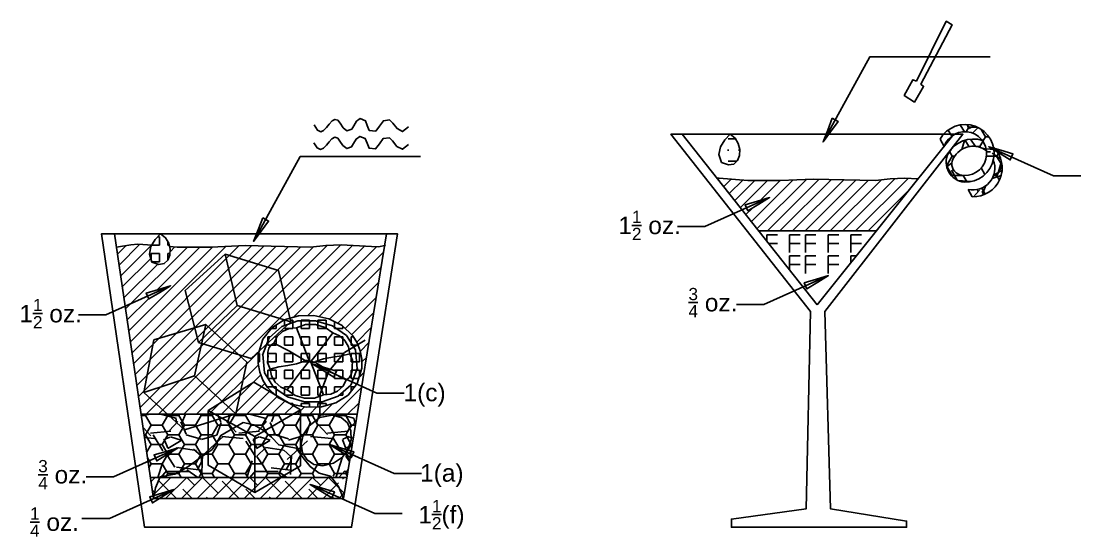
# Model space of a CAD drawing. Header units: metres. Extents: x -2.9 to 16.5, y 0 to 11.5.
# Drawn here: x 1.773 to 4.796, y 5.263 to 6.735 of the extents above; entities that cross this region are included whole.
import ezdxf

# ---------------------------------------------------------------- set-up
doc = ezdxf.new("R2010")
doc.units = ezdxf.units.M
for name, color, linetype in [('absinthe', 101, 'Continuous'), ('benedictine', 34, 'Continuous'), ('bourbon - whiskey', 35, 'Continuous'), ('french (dry) vermouth', 160, 'Continuous'), ('lemon juice', 51, 'Continuous'), ('orange juice', 30, 'Continuous')]:
    doc.layers.add(name, color=color, linetype=linetype)
doc.styles.get("Standard").update_dxf_attribs({"font": 'arial.ttf'})

# ---------------------------------------------------------------- blocks, each defined once
blk = doc.blocks.new('A$C7EF233EF')
for points in [[(0.26617, 0.17318), (0.25609, 0.17746), (0.23156, 0.13265), (0.26064, 0.11371), (0.28679, 0.15847), (0.27865, 0.16498), (0.368, 0.33414), (0.35152, 0.34446), (0.26617, 0.17318)], [(0.02632, 0.06722), (0.01313, 0.03364), (0, 0), (0.02132, 0.02912), (0.0426, 0.05826), (0.03446, 0.06276), (0.02632, 0.06722)], [(0.02632, 0.06722), (0.01313, 0.03364), (0, 0), (0.02132, 0.02912), (0.0426, 0.05826), (0.03446, 0.06276), (0.02632, 0.06722)]]:
    blk.add_lwpolyline(points, close=True)
blk.add_lwpolyline([(0.47635, 0.24257), (0.13309, 0.24257), (0, 0)])
blk = doc.blocks.new('A$C2D966FB9')
blk.add_lwpolyline([(0, 0), (-0.18425, -0.0829), (-0.26258, -0.0829)])
blk.add_lwpolyline([(-0.06532, -0.02941), (-0.06912, -0.02084), (-0.03455, -0.01042), (0, 0), (-0.0307, -0.01893), (-0.06147, -0.03788), (-0.06532, -0.02941)], close=True)
blk = doc.blocks.new('A$C3C0D392B')
blk.add_lwpolyline([(0, 0), (-0.18425, -0.0829), (-0.26258, -0.0829)])
blk.add_lwpolyline([(-0.06532, -0.02941), (-0.06912, -0.02084), (-0.03455, -0.01042), (0, 0), (-0.0307, -0.01893), (-0.06147, -0.03788), (-0.06532, -0.02941)], close=True)
blk = doc.blocks.new('A$C17891CB8')
for points in [[(0, 0), (0.001, 0.06819), (0.0256, 0.13222), (0.0697, 0.18533), (0.1289, 0.22087)], [(0, 0), (-0.0306, -0.02332), (-0.048, -0.04942), (-0.0539, -0.07585), (-0.0497, -0.10026), (-0.0368, -0.12028), (-0.0169, -0.13352), (0.0087, -0.13759), (0.0384, -0.1301), (0.064, -0.11257), (0.0807, -0.0893), (0.0887, -0.06331), (0.0879, -0.03771), (0.0785, -0.01546), (0.0607, 0.00027), (0.0345, 0.00645), (0, 0)]]:
    blk.add_lwpolyline(points)
blk = doc.blocks.new('A$C03171805')
for points in [[(0.15405, 0.527776), (0.11526, 0.675676), (0.22967, 0.779506), (0.26413, 0.632966)], [(0.22967, 0.779506), (0.38228, 0.732856), (0.41674, 0.586316)], [(-0.00242, 0.384586), (0.02623, 0.534826), (0.17417, 0.579316), (0.14221, 0.432176)], [(0.17417, 0.579316), (0.29191, 0.471506), (0.25989, 0.324426)], [(0.1816, 0.333866), (0.3117, 0.414216), (0.44446, 0.335176), (0.31437, 0.259386)], [(0.44446, 0.335176), (0.44446, 0.175566), (0.31437, 0.099776)]]:
    blk.add_lwpolyline(points)
for points in [[(0.15405, 0.527776), (0.3041, 0.481926), (0.41674, 0.586316), (0.26413, 0.632966), (0.15405, 0.527776)], [(-0.00242, 0.384586), (0.1133, 0.278646), (0.25989, 0.324426), (0.14221, 0.432176), (-0.00242, 0.384586)], [(0.1816, 0.333866), (0.1816, 0.176966), (0.31437, 0.099776), (0.31437, 0.259386), (0.1816, 0.333866)]]:
    blk.add_lwpolyline(points, close=True)
blk = doc.blocks.new('A$C7E895C52')
for points in [[(0.2355, 0.00405), (0.2355, 0.00405), (0.2298, 0.04335), (0.216975, 0.07995), (0.198375, 0.112725), (0.1752, 0.140625), (0.121875, 0.178575), (0.059175, 0.1995), (-0.007725, 0.204), (-0.073875, 0.1926), (-0.133875, 0.165825), (-0.18285, 0.124275), (-0.215325, 0.068325), (-0.22635, -0.00135), (-0.22635, -0.00135)], [(0.2151, 0.000975), (0.19605, 0.08055), (0.1479, 0.137175), (0.080475, 0.170925), (0.003375, 0.18195), (-0.073575, 0.170175), (-0.140625, 0.13575), (-0.188175, 0.078675), (-0.20625, -0.0009)], [(0.08655, 0.13995), (0.048525, 0.159075), (0.00465, 0.165375), (-0.03885, 0.158775), (-0.07605, 0.139275)], [(-0.07605, 0.139275), (-0.106575, 0.1317), (-0.1344, 0.11385), (-0.1551, 0.0885), (-0.164475, 0.05865)], [(-0.07605, 0.139275), (-0.0375, 0.071625), (0.001125, 0.00375)], [(0.00915, 0.0027), (0.048, 0.07125), (0.08655, 0.13995)], [(0.1734, 0.06015), (0.1629, 0.08925), (0.1428, 0.114), (0.11625, 0.131925), (0.08655, 0.13995)], [(-0.164475, 0.05865), (-0.177, 0.0477), (-0.18345, 0.0324), (-0.185025, 0.015225), (-0.1827, -0.001575)], [(-0.02025, 0.003375), (-0.090825, 0.033375), (-0.164475, 0.05865)], [(0.1734, 0.06015), (0.1377, 0.0456), (0.099375, 0.033825), (0.061875, 0.02115), (0.028725, 0.003675), (0.02685, -0.000075)], [(0.19155, 0.00165), (0.18915, 0.0333), (0.1734, 0.06015)], [(-0.22635, -0.00135), (-0.22635, -0.00135), (-0.22065, -0.04065), (-0.207825, -0.07725), (-0.189225, -0.110025), (-0.16605, -0.137925), (-0.112725, -0.175875), (-0.050025, -0.1968), (0.016875, -0.2013), (0.083025, -0.1899), (0.143025, -0.163125), (0.192, -0.121575), (0.224475, -0.065625), (0.2355, 0.00405), (0.2355, 0.00405)], [(-0.20595, 0.001725), (-0.1869, -0.07785), (-0.13875, -0.134475), (-0.071325, -0.168225), (0.005775, -0.17925), (0.082725, -0.167475), (0.149775, -0.13305), (0.197325, -0.075975), (0.2154, 0.0036)], [(-0.1824, 0.00105), (-0.18, -0.0306), (-0.16425, -0.05745)], [(-0.16425, -0.05745), (-0.12855, -0.0429), (-0.090225, -0.031125), (-0.052725, -0.01845), (-0.019575, -0.000975), (-0.0177, 0.002775)], [(0, 0), (-0.03885, -0.06855), (-0.0774, -0.13725)], [(-0.02025, 0.003375), (0.001125, 0.00375)], [(0, 0), (-0.0177, 0.002775)], [(0, 0), (0.008025, -0.00105)], [(0.00915, 0.0027), (0.001125, 0.00375)], [(0.00915, 0.0027), (0.02685, -0.000075)], [(0.173625, -0.05595), (0.18615, -0.045), (0.1926, -0.0297), (0.194175, -0.012525), (0.19185, 0.004275)], [(0.0294, -0.000675), (0.008025, -0.00105)], [(0.0852, -0.136575), (0.04665, -0.068925), (0.008025, -0.00105)], [(0.0294, -0.000675), (0.099975, -0.030675), (0.173625, -0.05595)], [(-0.16425, -0.05745), (-0.15375, -0.08655), (-0.13365, -0.1113), (-0.1071, -0.129225), (-0.0774, -0.13725)], [(0.0852, -0.136575), (0.115725, -0.129), (0.14355, -0.11115), (0.16425, -0.0858), (0.173625, -0.05595)], [(-0.0774, -0.13725), (-0.039375, -0.156375), (0.0045, -0.162675), (0.048, -0.156075), (0.0852, -0.136575)]]:
    blk.add_lwpolyline(points)
blk = doc.blocks.new('A$C0CC134C3')
blk.add_lwpolyline([(-0.6056, -0.00102), (-0.5997, 0.03392), (-0.5852, 0.06864), (-0.5376, 0.07798), (-0.4969, 0.10055), (-0.4588, 0.12919), (-0.4189, 0.15669), (-0.4043, 0.17839), (-0.3915, 0.20129), (-0.32, 0.24289), (-0.2861, 0.23559), (-0.2562, 0.21859), (-0.2296, 0.19569), (-0.2061, 0.17099), (-0.1502, 0.16019), (-0.1288, 0.13019), (-0.1058, 0.10189), (-0.0777, 0.08046), (-0.0414, 0.07103), (-0.0151, 0.03836), (0, 0), (-0.3033, 0.00006), (-0.6056, -0.00102)])
blk = doc.blocks.new('A$C289B61D0')
for points in [[(0.18923, 0.79742), (0.199, 0.78245), (0.20806, 0.77823), (0.21658, 0.78174), (0.22477, 0.78999), (0.23274, 0.80003), (0.24072, 0.80877), (0.24886, 0.81332), (0.25737, 0.81061), (0.26345, 0.80209), (0.27202, 0.78918), (0.28315, 0.78077), (0.29693, 0.78549), (0.30251, 0.79499), (0.31, 0.80774), (0.32069, 0.81538), (0.33577, 0.80963), (0.34093, 0.79607), (0.34662, 0.78159), (0.36518, 0.77985), (0.37613, 0.79385), (0.38688, 0.80931), (0.40488, 0.81175), (0.41368, 0.80263), (0.42622, 0.78685), (0.44156, 0.77854), (0.45887, 0.792)], [(0.45838, 0.74121), (0.44108, 0.72782), (0.42572, 0.73606), (0.41313, 0.75191), (0.40434, 0.76102), (0.38633, 0.75857), (0.37565, 0.74311), (0.36469, 0.72911), (0.34613, 0.7308), (0.34038, 0.74528), (0.33523, 0.75891), (0.32015, 0.76466), (0.30945, 0.757), (0.30197, 0.74425), (0.29644, 0.73477), (0.28266, 0.73004), (0.27154, 0.73845), (0.26291, 0.75131), (0.25683, 0.75982), (0.24831, 0.76254), (0.24023, 0.75803), (0.23226, 0.74925), (0.22423, 0.73927), (0.21609, 0.73102), (0.20751, 0.72749), (0.19845, 0.73173), (0.18874, 0.7467)], [(0.493, 0.70731), (0.14973, 0.70731), (0.0167, 0.46474)]]:
    blk.add_lwpolyline(points)
blk.add_lwpolyline([(0.04297, 0.53202), (0.02983, 0.49838), (0.0167, 0.46474), (0.03797, 0.49393), (0.0593, 0.52306), (0.05116, 0.52757), (0.04297, 0.53202)], close=True)

msp = doc.modelspace()

# ---------------------------------------------------------------- hatches: boundary and pattern name
at = {"layer": 'absinthe'}
h = msp.add_hatch(dxfattribs=at)
h.set_pattern_fill('MUDST', color=256, scale=0.005, style=0)
h.set_pattern_definition([(0, (-1.60749, -2.522812), (0.0635, 0.03175), [0.03175, -0.03175, 0, -0.03175, 0, -0.03175])])
h.paths.add_polyline_path([(3.768, 6.3764), (3.7636, 6.3545), (3.7711, 6.3322), (3.791, 6.3251), (3.8062, 6.3275), (3.8166, 6.3371), (3.8223, 6.3515), (3.823, 6.3685), (3.8189, 6.386), (3.8097, 6.4015), (3.7955, 6.4128), (3.7801, 6.3964)])
at = {"layer": 'benedictine'}
h = msp.add_hatch(dxfattribs=at)
h.set_pattern_fill('ANSI38', color=256, scale=0.01, style=0)
h.paths.add_polyline_path([(2.5653, 5.4033), (2.5524, 5.4233), (2.5507, 5.433), (2.1417, 5.433), (2.1506, 5.3729), (2.4213, 5.3729), (2.692, 5.3729), (2.699, 5.4157), (2.6948, 5.4175), (2.691, 5.4091), (2.6728, 5.4203), (2.6661, 5.411), (2.6405, 5.3934), (2.6108, 5.3859), (2.5852, 5.39)])
h.paths.add_polyline_path([(2.6728, 5.4203), (2.6602, 5.428), (2.6521, 5.433), (2.5507, 5.433), (2.5524, 5.4233), (2.5653, 5.4033), (2.5852, 5.39), (2.6108, 5.3859), (2.6405, 5.3934), (2.6661, 5.411)])
h.paths.add_polyline_path([(2.7018, 5.433), (2.6819, 5.433), (2.6808, 5.4315), (2.6986, 5.4261), (2.6948, 5.4175), (2.699, 5.4157)])
at = {"layer": 'bourbon - whiskey'}
h = msp.add_hatch(dxfattribs=at)
h.set_pattern_fill('ANSI31', color=256, scale=0.008, style=0)
h.set_pattern_definition([(45, (-6.51563, -4.676), (-0.017960512, 0.017960512), [])])
h.paths.add_polyline_path([(3.908, 6.2319), (3.8773, 6.2129), (3.8466, 6.194), (3.8427, 6.2025), (3.8299, 6.1967), (3.8775, 6.1366), (4.2129, 6.1366), (4.3316, 6.2848), (4.2944, 6.287), (4.2524, 6.2854), (4.2103, 6.2807), (4.0322, 6.2846), (3.9393, 6.2806), (3.8457, 6.2807), (3.7645, 6.2873), (3.7576, 6.2881), (3.8299, 6.1967), (3.8427, 6.2025), (3.8389, 6.211), (3.8735, 6.2214)])
h = msp.add_hatch(dxfattribs=at)
h.set_pattern_fill('ANSI31', color=256, scale=0.008, style=0)
h.paths.add_polyline_path([(2.3151, 6.0904), (2.2175, 6.0906), (2.196, 6.0922), (2.1979, 6.0841), (2.197, 6.0671), (2.1913, 6.0527), (2.1809, 6.0431), (2.1656, 6.0407), (2.1458, 6.0478), (2.1384, 6.0701), (2.1429, 6.092), (2.1455, 6.0962), (2.1329, 6.0972), (2.1195, 6.098), (2.1058, 6.0988), (2.0855, 6.0972), (2.0442, 6.0906), (2.0693, 5.9218), (2.1335, 5.9507), (2.1297, 5.9592), (2.1643, 5.9696), (2.1988, 5.9801), (2.1681, 5.9611), (2.1373, 5.9422), (2.1335, 5.9507), (2.0693, 5.9218), (2.115, 5.6133), (2.6253, 5.6133), (2.6256, 5.6343), (2.5859, 5.6332), (2.5435, 5.6423), (2.5052, 5.6616), (2.4746, 5.6908), (2.4624, 5.7109), (2.4535, 5.7336), (2.4487, 5.7582), (2.4487, 5.784), (2.4623, 5.8276), (2.4883, 5.8604), (2.5235, 5.8824), (2.5644, 5.894), (2.6079, 5.8951), (2.6503, 5.886), (2.6885, 5.8668), (2.7192, 5.8375), (2.7314, 5.8175), (2.7403, 5.7947), (2.7451, 5.7701), (2.7451, 5.7444), (2.7315, 5.7008), (2.7305, 5.6995), (2.7443, 5.6933), (2.81, 6.0947), (2.7918, 6.0912), (2.7727, 6.092), (2.6855, 6.0969), (2.6417, 6.0953), (2.5978, 6.0906), (2.412, 6.0945)])
h.paths.add_polyline_path([(2.7055, 5.668), (2.6703, 5.6459), (2.6293, 5.6343), (2.6256, 5.6343), (2.6253, 5.6133), (2.7313, 5.6133), (2.7443, 5.6933), (2.7305, 5.6995)], flags=17)
at = {"layer": 'french (dry) vermouth'}
h = msp.add_hatch(dxfattribs=at)
h.set_pattern_fill('F', color=256, scale=0.5, style=0, pattern_type=2)
h.set_pattern_definition([(0, (0.465, 0.04), (0, 0.5), [0.03, -0.47]), (270, (0.465, 0.065), (0.5, -1e-16), [0.05, -0.45]), (0, (0.465, 0.065), (0, 0.5), [0.03, -0.47]), (0, (0.465, 0.1), (0, 0.5), [0.03, -0.47]), (270, (0.465, 0.125), (0.5, -1e-16), [0.05, -0.45]), (0, (0.465, 0.125), (0, 0.5), [0.03, -0.47]), (0, (0.465, 0.16), (0, 0.5), [0.03, -0.47]), (270, (0.465, 0.185), (0.5, -1e-16), [0.05, -0.45]), (0, (0.465, 0.185), (0, 0.5), [0.03, -0.47]), (0, (0.465, 0.22), (0, 0.5), [0.03, -0.47]), (270, (0.465, 0.245), (0.5, -1e-16), [0.05, -0.45]), (0, (0.465, 0.245), (0, 0.5), [0.03, -0.47]), (0, (0.465, 0.28), (0, 0.5), [0.03, -0.47]), (270, (0.465, 0.305), (0.5, -1e-16), [0.05, -0.45]), (0, (0.465, 0.305), (0, 0.5), [0.03, -0.47]), (0, (0.465, 0.34), (0, 0.5), [0.03, -0.47]), (270, (0.465, 0.365), (0.5, -1e-16), [0.05, -0.45]), (0, (0.465, 0.365), (0, 0.5), [0.03, -0.47]), (270, (0.465, 0.425), (0.5, -1e-16), [0.05, -0.45]), (0, (0.4, 0.04), (0, 0.5), [0.03, -0.47]), (270, (0.4, 0.065), (0.5, -1e-16), [0.05, -0.45]), (0, (0.4, 0.065), (0, 0.5), [0.03, -0.47]), (0, (0.4, 0.1), (0, 0.5), [0.03, -0.47]), (270, (0.4, 0.125), (0.5, -1e-16), [0.05, -0.45]), (0, (0.4, 0.125), (0, 0.5), [0.03, -0.47]), (0, (0.4, 0.16), (0, 0.5), [0.03, -0.47]), (270, (0.4, 0.185), (0.5, -1e-16), [0.05, -0.45]), (0, (0.4, 0.185), (0, 0.5), [0.03, -0.47]), (0, (0.4, 0.22), (0, 0.5), [0.03, -0.47]), (270, (0.4, 0.245), (0.5, -1e-16), [0.05, -0.45]), (0, (0.4, 0.245), (0, 0.5), [0.03, -0.47]), (0, (0.4, 0.28), (0, 0.5), [0.03, -0.47]), (270, (0.4, 0.305), (0.5, -1e-16), [0.05, -0.45]), (0, (0.4, 0.305), (0, 0.5), [0.03, -0.47]), (0, (0.4, 0.34), (0, 0.5), [0.03, -0.47]), (270, (0.4, 0.365), (0.5, -1e-16), [0.05, -0.45]), (0, (0.4, 0.365), (0, 0.5), [0.03, -0.47]), (270, (0.4, 0.425), (0.5, -1e-16), [0.05, -0.45]), (0, (0.335, 0.04), (0, 0.5), [0.03, -0.47]), (270, (0.335, 0.065), (0.5, -1e-16), [0.05, -0.45]), (0, (0.335, 0.065), (0, 0.5), [0.03, -0.47]), (0, (0.335, 0.1), (0, 0.5), [0.03, -0.47]), (270, (0.335, 0.125), (0.5, -1e-16), [0.05, -0.45]), (0, (0.335, 0.125), (0, 0.5), [0.03, -0.47]), (0, (0.335, 0.16), (0, 0.5), [0.03, -0.47]), (270, (0.335, 0.185), (0.5, -1e-16), [0.05, -0.45]), (0, (0.335, 0.185), (0, 0.5), [0.03, -0.47]), (0, (0.335, 0.22), (0, 0.5), [0.03, -0.47]), (270, (0.335, 0.245), (0.5, -1e-16), [0.05, -0.45]), (0, (0.335, 0.245), (0, 0.5), [0.03, -0.47]), (0, (0.335, 0.28), (0, 0.5), [0.03, -0.47]), (270, (0.335, 0.305), (0.5, -1e-16), [0.05, -0.45]), (0, (0.335, 0.305), (0, 0.5), [0.03, -0.47]), (0, (0.335, 0.34), (0, 0.5), [0.03, -0.47]), (270, (0.335, 0.365), (0.5, -1e-16), [0.05, -0.45]), (0, (0.335, 0.365), (0, 0.5), [0.03, -0.47]), (270, (0.335, 0.425), (0.5, -1e-16), [0.05, -0.45]), (0, (0.27, 0.04), (0, 0.5), [0.03, -0.47]), (270, (0.27, 0.065), (0.5, -1e-16), [0.05, -0.45]), (0, (0.27, 0.065), (0, 0.5), [0.03, -0.47]), (0, (0.27, 0.1), (0, 0.5), [0.03, -0.47]), (270, (0.27, 0.125), (0.5, -1e-16), [0.05, -0.45]), (0, (0.27, 0.125), (0, 0.5), [0.03, -0.47]), (0, (0.27, 0.16), (0, 0.5), [0.03, -0.47]), (270, (0.27, 0.185), (0.5, -1e-16), [0.05, -0.45]), (0, (0.27, 0.185), (0, 0.5), [0.03, -0.47]), (0, (0.27, 0.22), (0, 0.5), [0.03, -0.47]), (270, (0.27, 0.245), (0.5, -1e-16), [0.05, -0.45]), (0, (0.27, 0.245), (0, 0.5), [0.03, -0.47]), (0, (0.27, 0.28), (0, 0.5), [0.03, -0.47]), (270, (0.27, 0.305), (0.5, -1e-16), [0.05, -0.45]), (0, (0.27, 0.305), (0, 0.5), [0.03, -0.47]), (0, (0.27, 0.34), (0, 0.5), [0.03, -0.47]), (270, (0.27, 0.365), (0.5, -1e-16), [0.05, -0.45]), (0, (0.27, 0.365), (0, 0.5), [0.03, -0.47]), (270, (0.27, 0.425), (0.5, -1e-16), [0.05, -0.45]), (0, (0.205, 0.04), (0, 0.5), [0.03, -0.47]), (270, (0.205, 0.065), (0.5, -1e-16), [0.05, -0.45]), (0, (0.205, 0.065), (0, 0.5), [0.03, -0.47]), (0, (0.205, 0.1), (0, 0.5), [0.03, -0.47]), (270, (0.205, 0.125), (0.5, -1e-16), [0.05, -0.45]), (0, (0.205, 0.125), (0, 0.5), [0.03, -0.47]), (0, (0.205, 0.16), (0, 0.5), [0.03, -0.47]), (270, (0.205, 0.185), (0.5, -1e-16), [0.05, -0.45]), (0, (0.205, 0.185), (0, 0.5), [0.03, -0.47]), (0, (0.205, 0.22), (0, 0.5), [0.03, -0.47]), (270, (0.205, 0.245), (0.5, -1e-16), [0.05, -0.45]), (0, (0.205, 0.245), (0, 0.5), [0.03, -0.47]), (0, (0.205, 0.28), (0, 0.5), [0.03, -0.47]), (270, (0.205, 0.305), (0.5, -1e-16), [0.05, -0.45]), (0, (0.205, 0.305), (0, 0.5), [0.03, -0.47]), (0, (0.205, 0.34), (0, 0.5), [0.03, -0.47]), (270, (0.205, 0.365), (0.5, -1e-16), [0.05, -0.45]), (0, (0.205, 0.365), (0, 0.5), [0.03, -0.47]), (270, (0.205, 0.425), (0.5, -1e-16), [0.05, -0.45]), (0, (0.14, 0.04), (0, 0.5), [0.03, -0.47]), (270, (0.14, 0.065), (0.5, -1e-16), [0.05, -0.45]), (0, (0.14, 0.065), (0, 0.5), [0.03, -0.47]), (0, (0.14, 0.1), (0, 0.5), [0.03, -0.47]), (270, (0.14, 0.125), (0.5, -1e-16), [0.05, -0.45]), (0, (0.14, 0.125), (0, 0.5), [0.03, -0.47]), (0, (0.14, 0.16), (0, 0.5), [0.03, -0.47]), (270, (0.14, 0.185), (0.5, -1e-16), [0.05, -0.45]), (0, (0.14, 0.185), (0, 0.5), [0.03, -0.47]), (0, (0.14, 0.22), (0, 0.5), [0.03, -0.47]), (270, (0.14, 0.245), (0.5, -1e-16), [0.05, -0.45]), (0, (0.14, 0.245), (0, 0.5), [0.03, -0.47]), (0, (0.14, 0.28), (0, 0.5), [0.03, -0.47]), (270, (0.14, 0.305), (0.5, -1e-16), [0.05, -0.45]), (0, (0.14, 0.305), (0, 0.5), [0.03, -0.47]), (0, (0.14, 0.34), (0, 0.5), [0.03, -0.47]), (270, (0.14, 0.365), (0.5, -1e-16), [0.05, -0.45]), (0, (0.14, 0.365), (0, 0.5), [0.03, -0.47]), (270, (0.14, 0.425), (0.5, -1e-16), [0.05, -0.45]), (0, (0.075, 0.04), (0, 0.5), [0.03, -0.47]), (270, (0.075, 0.065), (0.5, -1e-16), [0.05, -0.45]), (0, (0.075, 0.065), (0, 0.5), [0.03, -0.47]), (0, (0.075, 0.1), (0, 0.5), [0.03, -0.47]), (270, (0.075, 0.125), (0.5, -1e-16), [0.05, -0.45]), (0, (0.075, 0.125), (0, 0.5), [0.03, -0.47]), (0, (0.075, 0.16), (0, 0.5), [0.03, -0.47]), (270, (0.075, 0.185), (0.5, -1e-16), [0.05, -0.45]), (0, (0.075, 0.185), (0, 0.5), [0.03, -0.47]), (0, (0.075, 0.22), (0, 0.5), [0.03, -0.47]), (270, (0.075, 0.245), (0.5, -1e-16), [0.05, -0.45]), (0, (0.075, 0.245), (0, 0.5), [0.03, -0.47]), (0, (0.075, 0.28), (0, 0.5), [0.03, -0.47]), (270, (0.075, 0.305), (0.5, -1e-16), [0.05, -0.45]), (0, (0.075, 0.305), (0, 0.5), [0.03, -0.47]), (0, (0.075, 0.34), (0, 0.5), [0.03, -0.47]), (270, (0.075, 0.365), (0.5, -1e-16), [0.05, -0.45]), (0, (0.075, 0.365), (0, 0.5), [0.03, -0.47]), (270, (0.075, 0.425), (0.5, -1e-16), [0.05, -0.45]), (0, (0.01, 0.04), (0, 0.5), [0.03, -0.47]), (270, (0.01, 0.065), (0.5, -1e-16), [0.05, -0.45]), (0, (0.01, 0.065), (0, 0.5), [0.03, -0.47]), (0, (0.01, 0.1), (0, 0.5), [0.03, -0.47]), (270, (0.01, 0.125), (0.5, -1e-16), [0.05, -0.45]), (0, (0.01, 0.125), (0, 0.5), [0.03, -0.47]), (0, (0.01, 0.16), (0, 0.5), [0.03, -0.47]), (270, (0.01, 0.185), (0.5, -1e-16), [0.05, -0.45]), (0, (0.01, 0.185), (0, 0.5), [0.03, -0.47]), (0, (0.01, 0.22), (0, 0.5), [0.03, -0.47]), (270, (0.01, 0.245), (0.5, -1e-16), [0.05, -0.45]), (0, (0.01, 0.245), (0, 0.5), [0.03, -0.47]), (0, (0.01, 0.28), (0, 0.5), [0.03, -0.47]), (270, (0.01, 0.305), (0.5, -1e-16), [0.05, -0.45]), (0, (0.01, 0.305), (0, 0.5), [0.03, -0.47]), (0, (0.01, 0.34), (0, 0.5), [0.03, -0.47]), (270, (0.01, 0.365), (0.5, -1e-16), [0.05, -0.45]), (0, (0.01, 0.365), (0, 0.5), [0.03, -0.47]), (270, (0.01, 0.425), (0.5, -1e-16), [0.05, -0.45])])
h.paths.add_polyline_path([(3.8775, 6.1366), (4.0442, 5.926), (4.2129, 6.1366)])
at = {"layer": 'lemon juice'}
h = msp.add_hatch(dxfattribs=at)
h.set_pattern_fill('HONEY', color=256, scale=0.01, style=0)
h.set_pattern_definition([(0, (0, -4.676), (0.047625, 0.0274963), [0.03175, -0.0635]), (120, (0, -4.676), (-0.047624994, 0.02749631), [0.03175, -0.0635]), (60, (0, -4.676), (6e-09, 0.05499261), [-0.0635, 0.03175])])
h.paths.add_polyline_path([(4.4045, 6.4124), (4.4338, 6.4124), (4.4361, 6.4124, -1.440995), (4.4513, 6.2967, -0.408592), (4.4296, 6.3357, -0.51898), (4.5272, 6.3647, 0.131666), (4.5153, 6.3947, 0.30241), (4.4273, 6.3703), (4.422, 6.3636, 0.024062), (4.4178, 6.3569, 0.512754), (4.4631, 6.2756, 1.582324)])
h.paths.add_polyline_path([(4.4318, 6.4099), (4.4338, 6.4124), (4.4045, 6.4124, 0.052304), (4.3945, 6.3984), (4.4061, 6.3778), (4.4068, 6.3787, -0.164857)])
h.paths.add_polyline_path([(4.5468, 6.3756, -0.113106), (4.5464, 6.3388, -0.604766), (4.4746, 6.2552), (4.4863, 6.2341, 0.688562)])
h = msp.add_hatch(dxfattribs=at)
h.set_pattern_fill('GRAVEL', color=256, scale=0.01, style=0)
h.set_pattern_definition([(228.0128, (0.18288, -4.422), (-2.032001727, -2.28600281), [0.034172, -3.38305]), (184.9697, (0.16002, -4.4474), (3.048004931, 0.253998208), [0.0586405, -5.8054]), (132.5104, (0.1016, -4.45248), (2.539998152, -2.79400273), [0.041348, -4.09347]), (267.2737, (0.00254, -4.51598), (0.253998897, 5.079998365), [0.0534005, -5.28664]), (292.8337, (0, -4.56932), (-1.270003606, 3.048001733), [0.0523634, -5.18398]), (357.2737, (0.02032, -4.61758), (-5.079998365, 0.253998897), [0.0534005, -5.28664]), (37.6942, (0.07366, -4.62012), (-3.302002086, -2.539997736), [0.0706194, -6.99131]), (72.2553, (0.12954, -4.57694), (1.7780035565, 5.5880016206), [0.066672, -6.60053]), (121.4296, (0.14986, -4.51344), (-2.032000524, 3.301996116), [0.0535813, -5.30455]), (175.2364, (0.12192, -4.46772), (2.793997805, -0.253997616), [0.0611713, -2.99739]), (222.3974, (0.06096, -4.46264), (-3.048000092, -2.793996365), [0.0791078, -7.83168]), (138.8141, (0.254, -4.51852), (-1.777998867, 1.523997656), [0.0270005, -2.67306]), (171.4692, (0.23368, -4.50074), (3.30199496, -0.50800128), [0.0513682, -5.08546]), (225, (0.18288, -4.49312), (-1e-16, -0.2539998), [0.035921, -0.323289]), (203.1986, (0.1651, -4.46264), (1.27000428, 0.50800223), [0.019344, -1.91506]), (291.8014, (0.14732, -4.47026), (-0.25400018, 0.7620005), [0.0273566, -1.34048]), (30.9638, (0.15748, -4.49566), (0.7619992, 0.5080004), [0.044432, -1.43663]), (161.5651, (0.19558, -4.4728), (0.50800023, -0.2539996), [0.0321287, -0.77109]), (16.3895, (0, -4.47026), (2.540001401, 0.761998415), [0.0450088, -4.45588]), (70.3462, (0.04318, -4.45756), (-1.01599717, -2.79399605), [0.03776, -3.73822]), (293.1986, (0.19558, -4.422), (-0.50800223, 1.27000428), [0.038688, -1.89572]), (343.6105, (0.21082, -4.45756), (-2.540001401, 0.761998415), [0.0450088, -4.45588]), (339.444, (0, -4.62774), (-1.27000158, 0.50799938), [0.0434035, -2.12677]), (294.7751, (0.04064, -4.64298), (-1.26999704, 2.793998703), [0.036367, -3.60036]), (66.8014, (0.19812, -4.676), (0.50800223, 1.27000428), [0.038688, -1.89572]), (17.354, (0.21336, -4.64044), (-3.302000178, -1.015998468), [0.0425783, -4.21524]), (69.444, (0.07366, -4.676), (-0.50799938, -1.27000158), [0.021702, -2.14848]), (101.3099, (0.18288, -4.676), (-0.25399875, 1.01599675), [0.0129515, -1.2822]), (165.9638, (0.18034, -4.6633), (0.76200054, -0.25399956), [0.0523634, -0.994905]), (186.009, (0.12954, -4.6506), (2.539996254, 0.253999407), [0.0485267, -4.80414]), (303.6901, (0.15748, -4.51852), (-0.2540001, 0.5079995), [0.0366324, -0.879178]), (353.1572, (0.1778, -4.549), (4.318001786, -0.508002275), [0.0639557, -6.3316]), (60.9454, (0.2413, -4.55662), (-1.015997637, -1.77799576), [0.026151, -2.58894]), (90, (0.254, -4.53376), (-0.254, 0.254), [0.01524, -0.23876]), (120.2564, (0.12446, -4.64298), (1.015997847, -1.777999103), [0.0352867, -3.49339]), (48.0128, (0.10668, -4.6125), (2.032001727, 2.28600281), [0.0683443, -3.34888]), (0, (0.1524, -4.5617), (0.254, 0.254), [0.06604, -0.18796]), (325.3048, (0.21844, -4.5617), (-2.5399956, 1.77800017), [0.040161, -3.97593]), (254.0546, (0.25146, -4.58456), (-0.25400065, -1.01600242), [0.036983, -1.81217]), (207.646, (0.2413, -4.62012), (-4.825998305, -2.540001597), [0.0602145, -5.96125]), (175.4261, (0.18796, -4.64806), (-3.3020007605, 0.253998771), [0.063703, -6.30658]), (175.4261, (0.18796, -4.64806), (-3.3020007605, 0.253998771), [0.063703, -6.30658])])
h.paths.add_polyline_path([(4.4045, 6.4124), (4.4338, 6.4124), (4.4361, 6.4124, -1.440995), (4.4513, 6.2967, -0.408592), (4.4296, 6.3357, -0.51898), (4.5272, 6.3647, 0.131666), (4.5153, 6.3947, 0.30241), (4.4273, 6.3703), (4.422, 6.3636, 0.024062), (4.4178, 6.3569, 0.512754), (4.4631, 6.2756, 1.582324)])
h.paths.add_polyline_path([(4.4318, 6.4099), (4.4338, 6.4124), (4.4045, 6.4124, 0.052304), (4.3945, 6.3984), (4.4061, 6.3778), (4.4068, 6.3787, -0.164857)])
h.paths.add_polyline_path([(4.5468, 6.3756, -0.113106), (4.5464, 6.3388, -0.604766), (4.4746, 6.2552), (4.4863, 6.2341, 0.688562)])
h = msp.add_hatch(dxfattribs=at)
h.set_pattern_fill('HONEY', color=256, scale=0.01, style=0)
h.paths.add_polyline_path([(2.115, 5.6133), (2.1417, 5.433), (2.5507, 5.433), (2.5482, 5.4477), (2.5541, 5.4741), (2.5715, 5.5002), (2.6021, 5.5235), (2.6031, 5.5917), (2.6114, 5.6133)])
h.paths.add_polyline_path([(2.6806, 5.5081), (2.6628, 5.5238), (2.6366, 5.53), (2.6021, 5.5235), (2.5715, 5.5002), (2.5541, 5.4741), (2.5482, 5.4477), (2.5507, 5.433), (2.6521, 5.433), (2.6295, 5.4469), (2.664, 5.4365), (2.6758, 5.433), (2.6819, 5.433), (2.6828, 5.4342), (2.6908, 5.4602), (2.69, 5.4858)])
h.paths.add_polyline_path([(2.6628, 5.5238), (2.6806, 5.5081), (2.69, 5.4858), (2.6908, 5.4602), (2.6828, 5.4342), (2.6819, 5.433), (2.7018, 5.433), (2.7313, 5.6133), (2.6114, 5.6133), (2.6031, 5.5917), (2.6021, 5.5235), (2.6366, 5.53)])
h = msp.add_hatch(dxfattribs=at)
h.set_pattern_fill('GRAVEL', color=256, scale=0.01, style=0)
h.set_pattern_definition([(228.0128, (0.18288, 0.254), (-2.032001727, -2.28600281), [0.034172, -3.38305]), (184.9697, (0.16002, 0.2286), (3.04800493, 0.253998208), [0.0586405, -5.8054]), (132.5104, (0.1016, 0.22352), (2.53999815, -2.79400273), [0.041348, -4.09347]), (267.2737, (0.00254, 0.16002), (0.253998897, 5.079998365), [0.0534005, -5.28664]), (292.8337, (0, 0.10668), (-1.270003606, 3.048001733), [0.0523634, -5.18398]), (357.2737, (0.02032, 0.05842), (-5.079998365, 0.253998897), [0.0534005, -5.28664]), (37.6942, (0.07366, 0.05588), (-3.302002086, -2.539997736), [0.0706194, -6.99131]), (72.2553, (0.12954, 0.09906), (1.778003557, 5.58800162), [0.066672, -6.60053]), (121.4296, (0.14986, 0.16256), (-2.032000524, 3.301996116), [0.0535813, -5.30455]), (175.2364, (0.12192, 0.20828), (2.793997805, -0.253997616), [0.061171, -2.99739]), (222.3974, (0.06096, 0.21336), (-3.048000092, -2.793996365), [0.079108, -7.83168]), (138.8141, (0.254, 0.15748), (-1.77799887, 1.52399766), [0.0270005, -2.67306]), (171.4692, (0.23368, 0.17526), (3.30199496, -0.50800128), [0.051368, -5.08546]), (225, (0.18288, 0.18288), (-1e-16, -0.254), [0.035921, -0.323289]), (203.1986, (0.1651, 0.21336), (1.27000428, 0.50800223), [0.019344, -1.91506]), (291.8014, (0.14732, 0.20574), (-0.25400018, 0.7620005), [0.027357, -1.34048]), (30.9638, (0.15748, 0.18034), (0.7619992, 0.5080004), [0.044432, -1.43663]), (161.5651, (0.19558, 0.2032), (0.5080002, -0.2539996), [0.032129, -0.77109]), (16.3895, (0, 0.20574), (2.5400014, 0.761998415), [0.045009, -4.45588]), (70.3462, (0.04318, 0.21844), (-1.01599717, -2.79399605), [0.03776, -3.73822]), (293.1986, (0.19558, 0.254), (-0.50800223, 1.27000428), [0.038688, -1.89572]), (343.6105, (0.21082, 0.21844), (-2.5400014, 0.761998415), [0.045009, -4.45588]), (339.444, (0, 0.04826), (-1.27000158, 0.50799938), [0.0434035, -2.12677]), (294.7751, (0.04064, 0.03302), (-1.26999704, 2.793998703), [0.036367, -3.60036]), (66.8014, (0.19812, 0), (0.50800223, 1.27000428), [0.038688, -1.89572]), (17.354, (0.21336, 0.03556), (-3.30200018, -1.015998468), [0.042578, -4.21524]), (69.444, (0.07366, 0), (-0.50799938, -1.27000158), [0.021702, -2.14848]), (101.3099, (0.18288, 0), (-0.25399875, 1.01599675), [0.0129515, -1.2822]), (165.9638, (0.18034, 0.0127), (0.76200054, -0.25399956), [0.052363, -0.994905]), (186.009, (0.12954, 0.0254), (2.539996254, 0.253999407), [0.0485267, -4.80414]), (303.6901, (0.15748, 0.15748), (-0.2540001, 0.5079995), [0.036632, -0.879178]), (353.1572, (0.1778, 0.127), (4.318001786, -0.508002275), [0.0639557, -6.3316]), (60.9454, (0.2413, 0.11938), (-1.01599764, -1.77799576), [0.026151, -2.58894]), (90, (0.254, 0.14224), (-0.254, 0.254), [0.01524, -0.23876]), (120.2564, (0.12446, 0.03302), (1.015997847, -1.777999103), [0.035287, -3.49339]), (48.0128, (0.10668, 0.0635), (2.032001727, 2.28600281), [0.068344, -3.34888]), (0, (0.1524, 0.1143), (0.254, 0.254), [0.06604, -0.18796]), (325.3048, (0.21844, 0.1143), (-2.5399956, 1.77800017), [0.040161, -3.97593]), (254.0546, (0.25146, 0.09144), (-0.25400065, -1.01600242), [0.036983, -1.81217]), (207.646, (0.2413, 0.05588), (-4.825998305, -2.540001597), [0.0602145, -5.96125]), (175.4261, (0.18796, 0.02794), (-3.30200076, 0.253998771), [0.063703, -6.30658]), (175.4261, (0.18796, 0.02794), (-3.30200076, 0.253998771), [0.063703, -6.30658])])
h.paths.add_polyline_path([(2.115, 5.6133), (2.1417, 5.433), (2.5507, 5.433), (2.5482, 5.4477), (2.5541, 5.4741), (2.5715, 5.5002), (2.6021, 5.5235), (2.6031, 5.5917), (2.6114, 5.6133)])
h.paths.add_polyline_path([(2.6366, 5.53), (2.6021, 5.5235), (2.5715, 5.5002), (2.5541, 5.4741), (2.5482, 5.4477), (2.5507, 5.433), (2.6521, 5.433), (2.6295, 5.4469), (2.664, 5.4365), (2.6758, 5.433), (2.6819, 5.433), (2.6828, 5.4342), (2.6908, 5.4602), (2.69, 5.4858), (2.6806, 5.5081), (2.6628, 5.5238)])
h.paths.add_polyline_path([(2.6628, 5.5238), (2.6806, 5.5081), (2.69, 5.4858), (2.6908, 5.4602), (2.6828, 5.4342), (2.6819, 5.433), (2.7018, 5.433), (2.7313, 5.6133), (2.6114, 5.6133), (2.6031, 5.5917), (2.6021, 5.5235), (2.6366, 5.53)])
at = {"layer": 'orange juice'}
h = msp.add_hatch(dxfattribs=at)
h.set_pattern_fill('SQUARE', color=256, scale=0.0075, style=0)
h.paths.add_polyline_path([(2.1709, 6.1281), (2.1701, 6.1281), (2.155, 6.112), (2.1455, 6.0962), (2.196, 6.0922), (2.1937, 6.1016), (2.1845, 6.1171)])
h.paths.add_polyline_path([(2.1458, 6.0478), (2.1656, 6.0407), (2.1809, 6.0431), (2.1913, 6.0527), (2.197, 6.0671), (2.1979, 6.0841), (2.196, 6.0922), (2.1455, 6.0962), (2.1429, 6.092), (2.1384, 6.0701)])
h = msp.add_hatch(dxfattribs=at)
h.set_pattern_fill('SQUARE', color=256, scale=0.0075, style=0)
h.paths.add_polyline_path([(2.5644, 5.894), (2.5394, 5.8869), (2.5417, 5.8768), (2.5343, 5.8699), (2.5626, 5.8796), (2.6129, 5.88), (2.6613, 5.8657), (2.7014, 5.8378), (2.7218, 5.8053), (2.7334, 5.8123), (2.7314, 5.8175), (2.7192, 5.8375), (2.6885, 5.8668), (2.6503, 5.886), (2.6079, 5.8951)])
h.paths.add_polyline_path([(2.7317, 5.7447), (2.7167, 5.7057), (2.7305, 5.6995), (2.7315, 5.7008), (2.7451, 5.7444), (2.7451, 5.7701), (2.7403, 5.7947), (2.7334, 5.8123), (2.7218, 5.8053), (2.7269, 5.7971)])
h.paths.add_polyline_path([(2.7305, 5.6995), (2.7167, 5.7057), (2.7132, 5.6967), (2.6774, 5.6646), (2.6312, 5.6487), (2.6258, 5.6487), (2.6256, 5.6343), (2.6293, 5.6343), (2.6703, 5.6459), (2.7055, 5.668)])
h.paths.add_polyline_path([(2.5859, 5.6332), (2.6256, 5.6343), (2.6258, 5.6487), (2.5808, 5.6484), (2.5325, 5.6626), (2.4924, 5.6905), (2.4669, 5.7313), (2.4621, 5.7836), (2.4737, 5.8138), (2.4516, 5.7933), (2.4487, 5.784), (2.4487, 5.7582), (2.4535, 5.7336), (2.4624, 5.7109), (2.4746, 5.6908), (2.4987, 5.6678), (2.5308, 5.6487), (2.5435, 5.6423)])
h.paths.add_polyline_path([(2.5164, 5.8638), (2.5343, 5.8699), (2.5417, 5.8768), (2.5235, 5.8824), (2.4883, 5.8604), (2.4623, 5.8276), (2.4516, 5.7933), (2.4737, 5.8138), (2.4806, 5.8317)])
h.paths.add_polyline_path([(2.5837, 5.8691), (2.6122, 5.8692), (2.6397, 5.8611), (2.6623, 5.8453), (2.6806, 5.8374), (2.6959, 5.8235), (2.7065, 5.8057), (2.7083, 5.7971), (2.7218, 5.8053), (2.7014, 5.8378), (2.6613, 5.8657), (2.6129, 5.88), (2.5626, 5.8796), (2.5343, 5.8699), (2.4737, 5.8138), (2.4621, 5.7836), (2.4669, 5.7313), (2.4924, 5.6905), (2.5325, 5.6626), (2.5808, 5.6484), (2.6258, 5.6487), (2.626, 5.6649), (2.61, 5.6593), (2.5816, 5.6591), (2.554, 5.6672), (2.5315, 5.683), (2.5132, 5.6909), (2.4978, 5.7049), (2.4873, 5.7226), (2.4833, 5.7422), (2.5075, 5.7482), (2.5331, 5.7522), (2.5583, 5.7568), (2.5812, 5.7649), (2.5828, 5.7672), (2.5938, 5.7637), (2.5989, 5.7623), (2.6126, 5.7606), (2.6343, 5.7474), (2.6379, 5.7463), (2.655, 5.7411), (2.6877, 5.7805), (2.6863, 5.7801), (2.6606, 5.7761), (2.6354, 5.7715), (2.6126, 5.7634), (2.611, 5.7612), (2.5999, 5.7646), (2.5949, 5.766), (2.5812, 5.7678), (2.5388, 5.7936), (2.4939, 5.8166), (2.5027, 5.8349), (2.5183, 5.8492), (2.5378, 5.858), (2.5581, 5.86)])
h.paths.add_polyline_path([(2.5581, 5.86), (2.5378, 5.858), (2.5183, 5.8492), (2.5027, 5.8349), (2.4939, 5.8166), (2.5388, 5.7936), (2.5812, 5.7678), (2.5949, 5.766), (2.5765, 5.8131)], flags=17)
h.paths.add_polyline_path([(2.6623, 5.8453), (2.6397, 5.8611), (2.6122, 5.8692), (2.5837, 5.8691), (2.5581, 5.86), (2.5765, 5.8131), (2.5949, 5.766), (2.5999, 5.7646), (2.6312, 5.8049)], flags=17)
h.paths.add_polyline_path([(2.6863, 5.7801), (2.6877, 5.7805), (2.6948, 5.7891), (2.7083, 5.7971), (2.7065, 5.8057), (2.6959, 5.8235), (2.6806, 5.8374), (2.6623, 5.8453), (2.6312, 5.8049), (2.5999, 5.7646), (2.611, 5.7612), (2.6126, 5.7634), (2.6354, 5.7715), (2.6606, 5.7761)], flags=17)
h.paths.add_polyline_path([(2.6724, 5.7359), (2.6688, 5.7277), (2.6756, 5.7242), (2.7167, 5.7057), (2.7317, 5.7447), (2.7269, 5.7971), (2.7218, 5.8053), (2.7083, 5.7971), (2.7105, 5.7861), (2.6877, 5.7805), (2.655, 5.7411)])
h.paths.add_polyline_path([(2.6648, 5.7188), (2.6481, 5.7291), (2.6302, 5.6824), (2.6357, 5.6683), (2.656, 5.6703), (2.6754, 5.6792), (2.6911, 5.6935), (2.6999, 5.7117), (2.6756, 5.7242), (2.6687, 5.7273)], flags=17)
h.paths.add_polyline_path([(2.6173, 5.7152), (2.6302, 5.6824), (2.6481, 5.7291), (2.634, 5.7378), (2.6033, 5.7567), (2.6343, 5.7474), (2.6126, 5.7606), (2.5989, 5.7623)], flags=17)
h.paths.add_polyline_path([(2.6173, 5.7152), (2.5989, 5.7623), (2.5938, 5.7637), (2.5626, 5.7234), (2.5315, 5.683), (2.554, 5.6672), (2.5816, 5.6591), (2.61, 5.6593), (2.626, 5.6649), (2.6261, 5.6719), (2.6302, 5.6824)], flags=17)
h.paths.add_polyline_path([(2.5938, 5.7637), (2.5828, 5.7672), (2.5812, 5.7649), (2.5583, 5.7568), (2.5331, 5.7522), (2.5075, 5.7482), (2.4833, 5.7422), (2.4873, 5.7226), (2.4978, 5.7049), (2.5132, 5.6909), (2.5315, 5.683), (2.5626, 5.7234)], flags=17)

# ---------------------------------------------------------------- linework, layer by layer
for p, q in [((4.0442, 5.926), (3.6591, 6.4124)), ((4.0442, 5.926), (4.4338, 6.4124)), ((4.3945, 6.3984), (4.4063, 6.3773)), ((4.4863, 6.2341), (4.4746, 6.2552)), ((3.8775, 6.1366), (4.2129, 6.1366)), ((2.7313, 5.6133), (2.115, 5.6133)), ((2.7018, 5.433), (2.1417, 5.433)), ((2.1506, 5.3729), (2.4213, 5.3729))]:
    msp.add_line(p, q)
for points in [[(4.4338, 6.4124), (4.46, 6.4124), (4.0659, 5.9064), (4.0816, 5.3435), (4.2992, 5.3083), (4.2992, 5.2905), (3.7991, 5.2905), (3.7991, 5.3141), (4.0128, 5.3435), (4.0246, 5.9064), (3.6265, 6.4124), (3.6591, 6.4124), (4.4338, 6.4124)], [(2.8154, 6.1281), (2.8468, 6.1281), (2.7155, 5.2905), (2.125, 5.2905), (2.0015, 6.1281), (2.0387, 6.1281), (2.8154, 6.1281)]]:
    msp.add_lwpolyline(points, close=True)
for points in [[(3.7709, 6.3322), (3.7635, 6.3545), (3.768, 6.3764), (3.7801, 6.3964), (3.7955, 6.4128), (3.8096, 6.4015), (3.8188, 6.386), (3.823, 6.3685), (3.8221, 6.3515), (3.8164, 6.3371), (3.806, 6.3275), (3.7907, 6.3251), (3.7709, 6.3322)], [(3.7576, 6.2881), (3.7576, 6.2881), (3.7576, 6.2881), (3.7576, 6.2881), (3.7645, 6.2873), (3.8457, 6.2807), (3.9393, 6.2806), (4.0322, 6.2846), (4.2103, 6.2807), (4.2524, 6.2854), (4.2944, 6.287), (4.3316, 6.2848), (4.3316, 6.2848), (4.3316, 6.2848), (4.3316, 6.2848)], [(2.0387, 6.1281), (2.1506, 5.3729), (2.692, 5.3729), (2.8154, 6.1281)], [(2.1458, 6.0478), (2.1384, 6.0701), (2.1429, 6.092), (2.155, 6.112), (2.1704, 6.1284), (2.1845, 6.1171), (2.1937, 6.1016), (2.1979, 6.0841), (2.197, 6.0671), (2.1913, 6.0527), (2.1809, 6.0431), (2.1656, 6.0407), (2.1458, 6.0478)], [(2.0442, 6.0906), (2.0855, 6.0972), (2.1058, 6.0988), (2.1195, 6.098), (2.1329, 6.0972), (2.1455, 6.0962)], [(2.196, 6.0922), (2.2175, 6.0906), (2.3151, 6.0904), (2.412, 6.0945), (2.5978, 6.0906), (2.6417, 6.0953), (2.6855, 6.0969), (2.7727, 6.092), (2.7918, 6.0912), (2.81, 6.0947), (2.812, 6.0959)]]:
    msp.add_lwpolyline(points)
for centre, radius, start, end in [((4.4663, 6.358), 0.0824, 267.7802, 150.5879), ((4.4653, 6.3574), 0.0623, 256.9975, 161.3706), ((4.4895, 6.3164), 0.0824, 71.7919, 150.5879), ((4.4696, 6.3325), 0.0573, 154.8907, 263.4774), ((4.4886, 6.3159), 0.0623, 51.657, 161.3706), ((4.4895, 6.3164), 0.0824, 267.7802, 45.9795), ((4.4603, 6.3274), 0.0319, 164.735, 253.6331), ((4.4886, 6.3159), 0.0623, 256.9975, 21.6539)]:
    msp.add_arc(centre, radius, start, end)

# ---------------------------------------------------------------- block references
for name, p in [('A$C7EF233EF', (4.0609, 6.3907)), ('A$C289B61D0', (2.4192, 5.6416)), ('A$C3C0D392B', (3.908, 6.2319)), ('A$C03171805', (2.125, 5.2905)), ('A$C2D966FB9', (4.0762, 6.009)), ('A$C3C0D392B', (2.1988, 5.9801)), ('A$C17891CB8', (2.6251, 5.6038)), ('A$C2D966FB9', (2.2208, 5.5178)), ('A$C3C0D392B', (2.2087, 5.3982))]:
    msp.add_blockref(name, p)
at = {"xscale": -1}
for p in [(4.5336, 6.377), (2.6033, 5.7567), (2.6525, 5.5272), (2.5972, 5.4125)]:
    msp.add_blockref('A$C3C0D392B', p, dxfattribs=at)
at = {"xscale": 0.647359, "yscale": 0.647359, "zscale": 0.647359, "rotation": 351.726752}
msp.add_blockref('A$C7E895C52', (2.5938, 5.7637), dxfattribs=at)
at = {"xscale": 0.893906, "yscale": 0.893906, "zscale": 0.893906}
msp.add_blockref('A$C0CC134C3', (2.692, 5.3729), dxfattribs=at)

# ---------------------------------------------------------------- texts
at = {"char_height": 0.05, "width": 0.298021, "attachment_point": 5}
for s, insert in [('\\A1;1{\\H0.7x;\\S1/2;} oz.', (3.5659, 6.1524)), ('\\A1;{\\H0.7x;\\S3/4;} oz.', (3.7466, 5.9319)), ('\\A1;1{\\H0.7x;\\S1/2;} oz.', (1.8567, 5.9005)), ('1(c)', (2.9237, 5.6678)), ('\\A1;{\\H0.7x;\\S3/4;} oz.', (1.8912, 5.4407)), ('1(a)', (2.9729, 5.4383)), ('\\A1;1{\\H0.7x;\\S1/2;}(f)', (2.9719, 5.3267)), ('\\A1;{\\H0.7x;\\S1/4;} oz.', (1.8679, 5.3054))]:
    msp.add_mtext(s, dxfattribs=dict(at, insert=insert))

doc.saveas('drawing.dxf')
